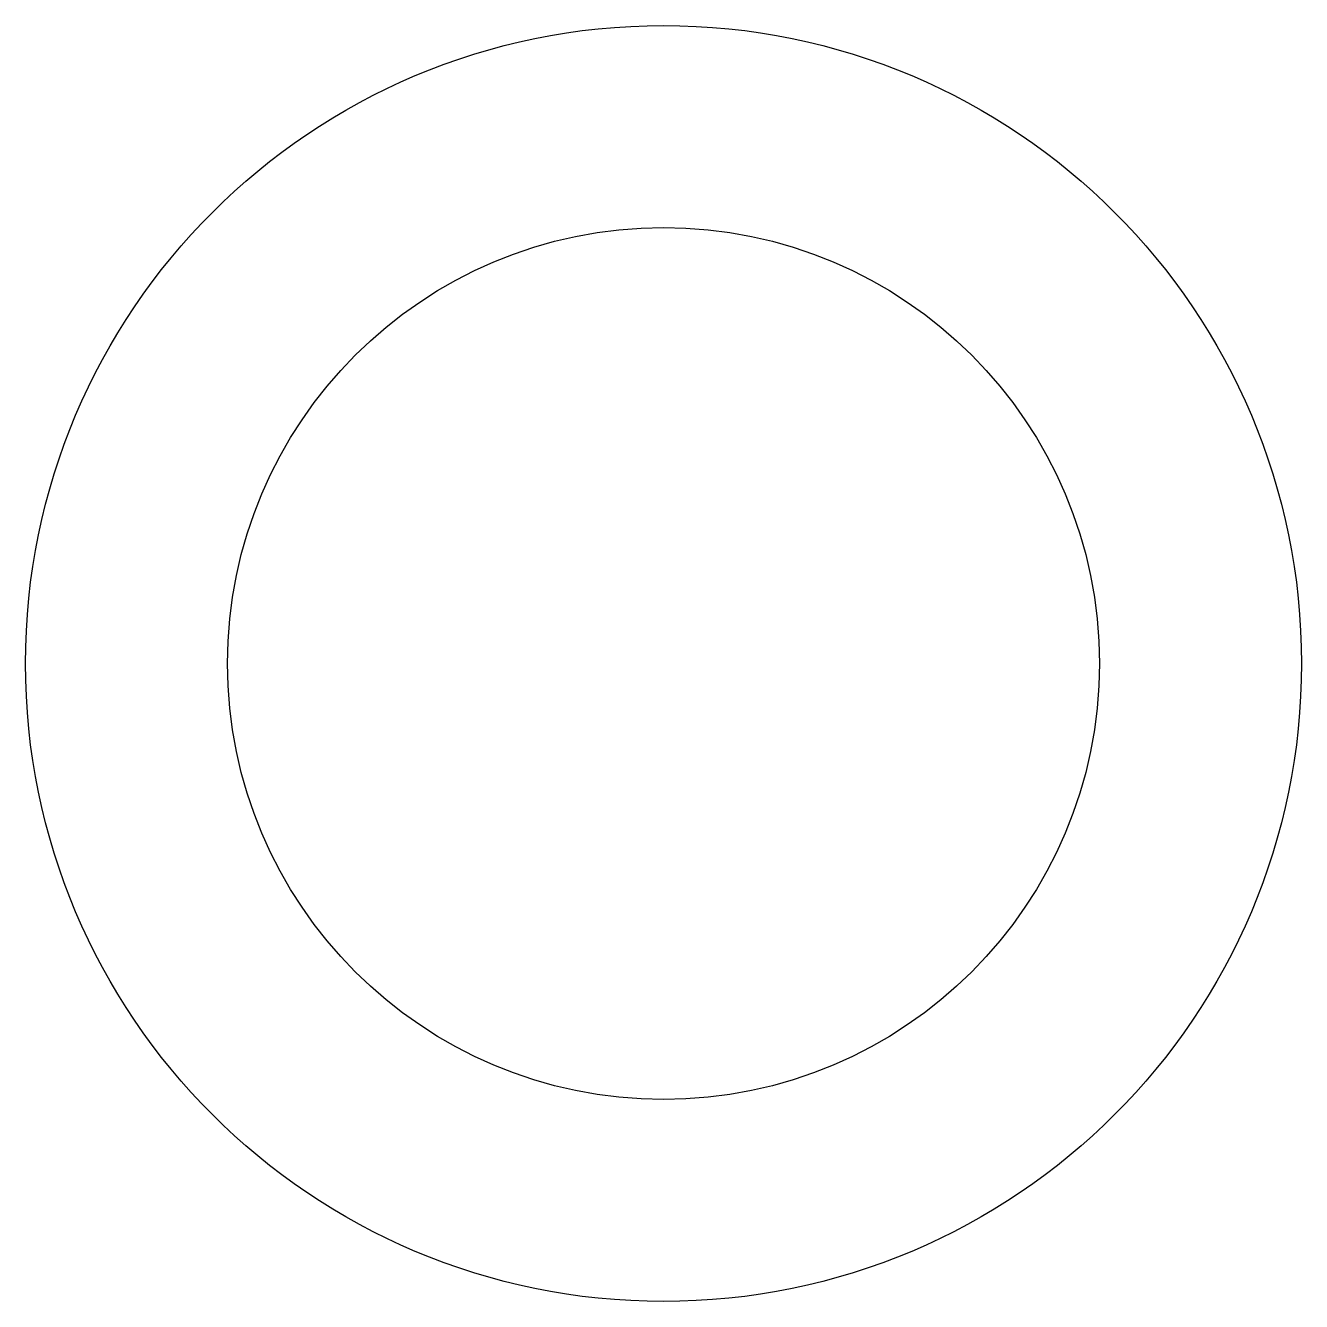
# Model space of a CAD drawing. Header units: millimetres. Extents: x -3 to 3, y -3 to 3.
import ezdxf

# ---------------------------------------------------------------- set-up
doc = ezdxf.new("R2010")
doc.units = ezdxf.units.MM
doc.layers.add('HS_R1_ADJUST035', color=7, linetype='CONTINUOUS')

msp = doc.modelspace()

# ---------------------------------------------------------------- linework, layer by layer
at = {"layer": 'HS_R1_ADJUST035'}
for p, q in [((2.05, 0), (2.05, 0, 0.35)), ((2.05, 0), (2.05, 0, 0.35)), ((3, 0), (3, 0, 0.35)), ((3, 0), (3, 0, 0.35))]:
    msp.add_line(p, q, dxfattribs=at)
for centre, radius in [((0, 0, 0.35), 3), ((0, 0), 3), ((0, 0, 0.35), 3), ((0, 0), 3), ((0, 0, 0.35), 2.05), ((0, 0), 2.05), ((0, 0, 0.35), 2.05), ((0, 0), 2.05)]:
    msp.add_circle(centre, radius, dxfattribs=at)

doc.saveas('drawing.dxf')
